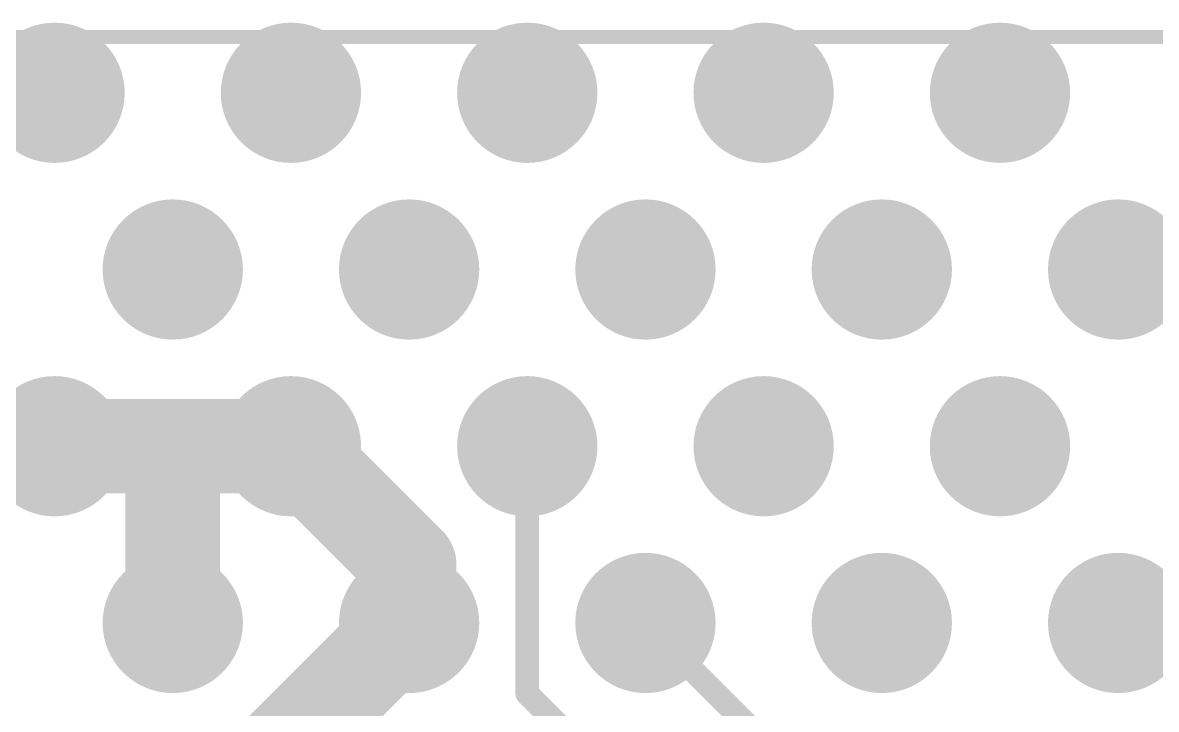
# Model space of a CAD drawing. Extents: x -38 to 87, y -12 to 48.
# Drawn here: x 44.74 to 56.93, y 6.69 to 14.07 of the extents above; entities that cross this region are included whole.
import ezdxf

# ---------------------------------------------------------------- set-up
doc = ezdxf.new("R2010")
doc.units = 0
for name, color, linetype in [('1', 12, 'CONTINUOUS'), ('16', 132, 'CONTINUOUS'), ('17', 110, 'CONTINUOUS'), ('51', 53, 'CONTINUOUS')]:
    doc.layers.add(name, color=color, linetype=linetype)

# ---------------------------------------------------------------- blocks, each defined once
blk = doc.blocks.new('ROUNDP')
at = {"const_width": 0.5}
blk.add_lwpolyline([(0, -0.25, 1), (0, 0.25, 1), (0, -0.25)], format="xyb", dxfattribs=at)

msp = doc.modelspace()

# ---------------------------------------------------------------- linework, layer by layer
at = {"layer": '1'}
for points, const_width in [([(45.085, 9.52), (43.688, 9.52)], 1.016), ([(46.228, 9.52), (45.085, 9.52)], 1.016), ([(47.625, 9.52), (46.228, 9.52)], 1.016), ([(46.355, 9.393), (46.228, 9.52)], 1.016), ([(48.895, 8.25), (47.625, 9.52)], 1.016), ([(46.355, 7.62), (46.355, 9.393)], 1.016), ([(50.165, 9.52), (50.165, 6.858)], 0.254), ([(48.895, 7.62), (48.895, 8.25)], 1.016), ([(51.435, 7.62), (52.578, 6.477)], 0.254), ([(50.165, 6.858), (51.054, 5.969)], 0.254)]:
    msp.add_lwpolyline(points, dxfattribs=dict(at, const_width=const_width))
for points, const_width in [([(45.085, 9.774, 1), (45.085, 9.266)], 0.508), ([(45.085, 9.266, 1), (45.085, 9.774)], 0.508), ([(46.228, 9.774, 1), (46.228, 9.266)], 0.508), ([(46.4076, 9.6996, 1), (46.0484, 9.3404)], 0.508), ([(46.228, 9.266, 1), (46.228, 9.774)], 0.508), ([(47.8046, 9.6996, 1), (47.4454, 9.3404)], 0.508), ([(47.625, 9.266, 1), (47.625, 9.774)], 0.508), ([(46.609, 9.393, 1), (46.101, 9.393)], 0.508), ([(46.1754, 9.2134, 1), (46.5346, 9.5726)], 0.508), ([(50.2285, 9.52, 1), (50.1015, 9.52)], 0.127), ([(49.149, 8.25, 1), (48.641, 8.25)], 0.508), ([(48.7154, 8.0704, 1), (49.0746, 8.4296)], 0.508), ([(46.101, 7.62, 1), (46.609, 7.62)], 0.508), ([(48.641, 7.62, 1), (49.149, 7.62)], 0.508), ([(51.4799, 7.6649, 1), (51.3901, 7.5751)], 0.127), ([(50.2099, 6.9029, 1), (50.1201, 6.8131)], 0.127), ([(50.1015, 6.858, 1), (50.2285, 6.858)], 0.127)]:
    msp.add_lwpolyline(points, format="xyb", dxfattribs=dict(at, const_width=const_width))
at = {"layer": '16', "const_width": 1.016}
msp.add_lwpolyline([(47.244, 5.969), (48.895, 7.62)], dxfattribs=at)
at = {"layer": '16', "const_width": 0.508}
msp.add_lwpolyline([(49.0746, 7.4404, 1), (48.7154, 7.7996)], format="xyb", dxfattribs=at)
at = {"layer": '51', "const_width": 0.1524}
msp.add_lwpolyline([(62.74, 13.92), (5.84, 13.92)], dxfattribs=at)

# ---------------------------------------------------------------- block references
at = {"layer": '17', "xscale": 1.508, "yscale": 1.508, "rotation": 180}
for p in [(45.085, 13.32), (45.085, 13.32), (47.625, 13.32), (47.625, 13.32), (50.165, 13.32), (50.165, 13.32), (52.705, 13.32), (52.705, 13.32), (55.245, 13.32), (55.245, 13.32), (46.355, 11.42), (46.355, 11.42), (48.895, 11.42), (48.895, 11.42), (51.435, 11.42), (51.435, 11.42), (53.975, 11.42), (53.975, 11.42), (56.515, 11.42), (56.515, 11.42), (45.085, 9.52), (45.085, 9.52), (47.625, 9.52), (47.625, 9.52), (50.165, 9.52), (50.165, 9.52), (52.705, 9.52), (52.705, 9.52), (55.245, 9.52), (55.245, 9.52), (46.355, 7.62), (46.355, 7.62), (48.895, 7.62), (48.895, 7.62), (51.435, 7.62), (51.435, 7.62), (53.975, 7.62), (53.975, 7.62), (56.515, 7.62), (56.515, 7.62)]:
    msp.add_blockref('ROUNDP', p, dxfattribs=at)

doc.saveas('drawing.dxf')
